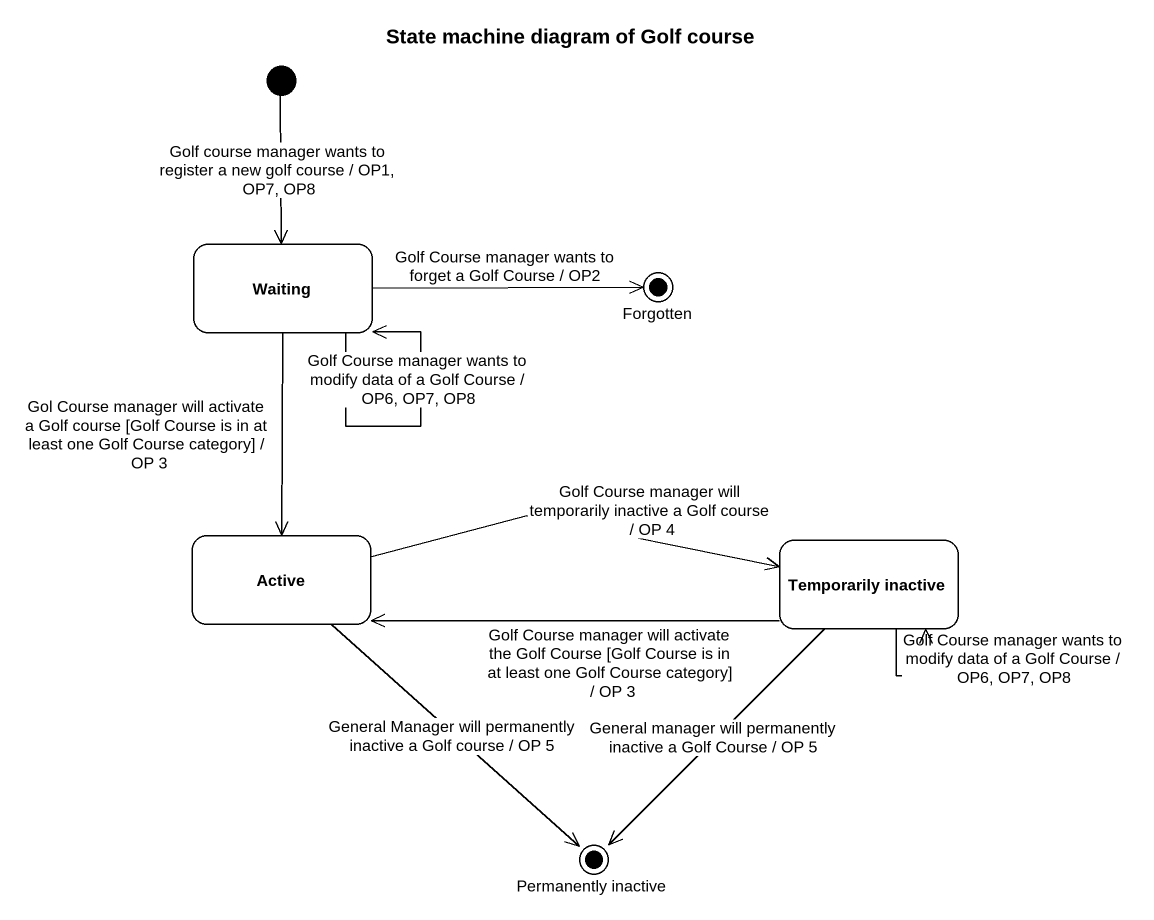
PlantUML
@startuml
title State machine diagram of Golf course
hide empty description
state Waiting
state Forgotten <<end>>
state Active
state "Temporarily inactive" as Temporarily_inactive
state "Permanently inactive" as Permanently_inactive <<end>>
[*] --> Waiting : Golf course manager wants to register a new golf course / OP1, OP7, OP8
Waiting --> Waiting : Golf Course manager wants to modify data of a Golf Course / OP6, OP7, OP8
Waiting -right-> Forgotten : Golf Course manager wants to forget a Golf Course / OP2
Waiting --> Active : Gol Course manager will activate a Golf course [Golf Course is in at least one Golf Course category] / OP 3
Active -right-> Temporarily_inactive : Golf Course manager will temporarily inactive a Golf course / OP 4
Active --> Permanently_inactive : General Manager will permanently inactive a Golf course / OP 5
Temporarily_inactive -left-> Active : Golf Course manager will activate the Golf Course [Golf Course is in at least one Golf Course category] / OP 3
Temporarily_inactive --> Temporarily_inactive : Golf Course manager wants to modify data of a Golf Course / OP6, OP7, OP8
Temporarily_inactive --> Permanently_inactive : General manager will permanently inactive a Golf Course / OP 5
@enduml
